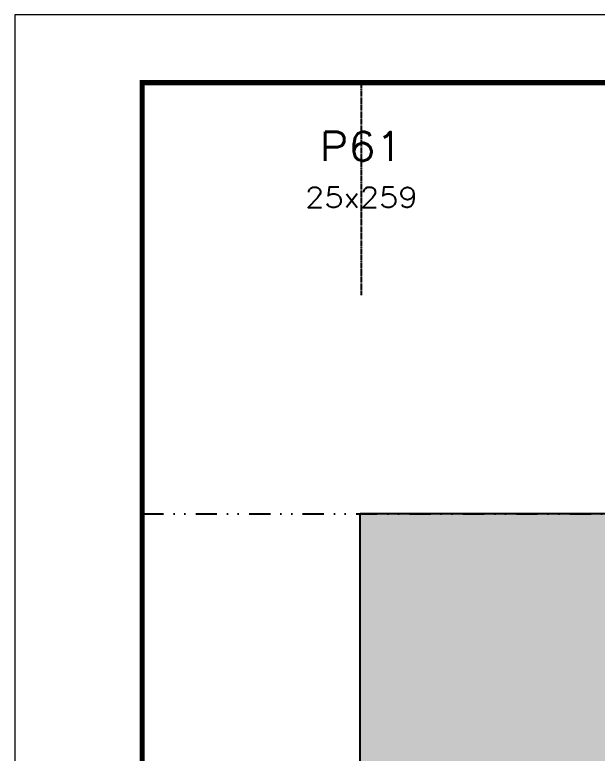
# Model space of a CAD drawing. Extents: x 14400 to 27878, y -21631 to 6985.
# Drawn here: x 16012 to 16354.7, y 4252.9 to 4687.6 of the extents above; entities that cross this region are included whole.
import ezdxf
from ezdxf.enums import TextEntityAlignment as Align

# ---------------------------------------------------------------- set-up
doc = ezdxf.new("R2010")
doc.units = 0
for name, pattern in [('DASHED', [0.75, 0.5, -0.25]), ('DIVIDE2', [0.625, 0.25, -0.125, 0, -0.125, 0, -0.125]), ('HIDDEN', [0.375, 0.25, -0.125])]:
    doc.linetypes.add(name, pattern=pattern)
for name, color, linetype in [('COTA', 241, 'Continuous'), ('Nível', 160, 'Continuous'), ('Texto de Titulo', 7, 'Continuous'), ('Texto Qtd Sarr', 242, 'Continuous')]:
    doc.layers.add(name, color=color, linetype=linetype)
for name, color, linetype, lineweight in [('Folhas', 255, 'Continuous', 9), ('SARRAFO DE PRESSAO', 251, 'DASHED', 9), ('Texto Seção', 7, 'Continuous', 15)]:
    doc.layers.add(name, color=color, linetype=linetype, lineweight=lineweight)
doc.styles.add('ROMANS', font='romans.shx')

# ---------------------------------------------------------------- blocks, each defined once
blk = doc.blocks.new('9999999999')
at = {"layer": 'Folhas'}
blk.add_lwpolyline([(98138.98, 34190.21), (99623.98, 34190.21), (99623.98, 35240.21), (98138.98, 35240.21)], close=True, dxfattribs=at)
at = {"layer": 'Folhas', "color": 30, "const_width": 3}
blk.add_lwpolyline([(98213.98, 34230.21), (99583.98, 34230.21), (99583.98, 35200.21), (98213.98, 35200.21)], close=True, dxfattribs=at)
blk = doc.blocks.new('titulo1')
at = {"layer": 'Defpoints', "color": 252, "linetype": 'HIDDEN', "ltscale": 2}
blk.add_line((0, 0), (0, 125), dxfattribs=at)
at = {"layer": 'Defpoints', "style": 'ROMANS', "oblique": 15}
blk.add_attdef('FOLHA', text='', height=10, dxfattribs=at).set_placement((0, 15.58), align=Align.MIDDLE_CENTER)
at = {"layer": 'Texto Qtd Sarr', "color": 3, "style": 'ROMANS', "oblique": 15}
for tag, height, p in [('TITULO', 17, (0, 71.45)), ('SEÇÃO', 12, (0, 41.55))]:
    blk.add_attdef(tag, text='', height=height, dxfattribs=at).set_placement(p, align=Align.MIDDLE_CENTER)

msp = doc.modelspace()

# ---------------------------------------------------------------- hatches: boundary and pattern name
at = {"layer": 'COTA'}
h = msp.add_hatch(dxfattribs=at)
h.set_pattern_fill('AR-CONC', color=256, scale=0.03)
h.set_pattern_definition([(50, (33.826, 75), (5.4655401, -0.4781726), [0.5715, -6.2865]), (355, (33.826, 75), (-1.0573026, 5.7317054), [0.4572, -5.0292175]), (100.451445, (34.2814, 74.96), (4.4082374, 5.2535326), [0.4857003, -5.3427073]), (46.1842, (33.826, 76.524), (8.1323712, -1.2612698), [0.85725, -9.42975]), (96.63556, (34.504, 76.419), (7.122124, 7.4227837), [0.7285507, -8.0140682]), (351.18415, (33.826, 76.524), (7.122124, 7.4227837), [0.685799, -7.543792]), (21, (34.588, 76.143), (4.5484317, -3.067956), [0.5715, -6.2865]), (326, (34.588, 76.143), (1.8540609, 5.525639), [0.4572, -5.0292]), (71.451445, (34.967, 75.8873), (6.4024926, 2.457683), [0.4857003, -5.3426981]), (37.5, (33.826, 75), (0.0926581, 2.53665117), [0, -4.96824, 0, -5.1054, 0, -5.04825]), (7.5, (33.826, 75), (2.00458988, 3.00541724), [0, -2.91084, 0, -4.85394, 0, -1.92405]), (327.5, (32.1267, 75), (4.06771786, -0.17186232), [0, -1.905, 0, -5.9436, 0, -7.8867]), (317.5, (31.3647, 75), (4.44387544, 0.7627947), [0, -2.4765, 0, -3.94716, 0, -5.6007])])
h.paths.add_polyline_path([(16215.25, 4393.86), (16215.25, 4240.86), (16496.25, 4240.86), (16496.25, 4393.86)])

# ---------------------------------------------------------------- linework, layer by layer
at = {"layer": 'COTA', "linetype": 'ByBlock'}
for p in [(16496.25, 4393.86), (16215.25, 4240.86)]:
    msp.add_line(p, (16215.25, 4393.86), dxfattribs=at)
at = {"layer": 'Nível', "color": 4, "linetype": 'DIVIDE2', "ltscale": 50}
msp.add_line((16086.97, 4393.86), (17456.97, 4393.86), dxfattribs=at)

# ---------------------------------------------------------------- block references
at = {"layer": 'SARRAFO DE PRESSAO', "color": 6, "linetype": 'ByBlock'}
msp.add_blockref('9999999999', (-82127.01, -30552.63), dxfattribs=at)
at = {"layer": 'Texto Seção'}
ref = msp.add_blockref('titulo1', (16215.92, 4522.58), dxfattribs=at)
ref.add_attrib('TITULO', 'P61', dxfattribs={"layer": 'Texto de Titulo', "color": 7, "height": 17, "style": 'ROMANS', "width": 1.1}).set_placement((16215.92, 4610.08), align=Align.MIDDLE_CENTER)
ref.add_attrib('SEÇÃO', '25x259', dxfattribs={"layer": 'Texto de Titulo', "color": 7, "height": 12, "style": 'ROMANS', "width": 1.1}).set_placement((16215.92, 4580.08), align=Align.MIDDLE_CENTER)

doc.saveas('drawing.dxf')
